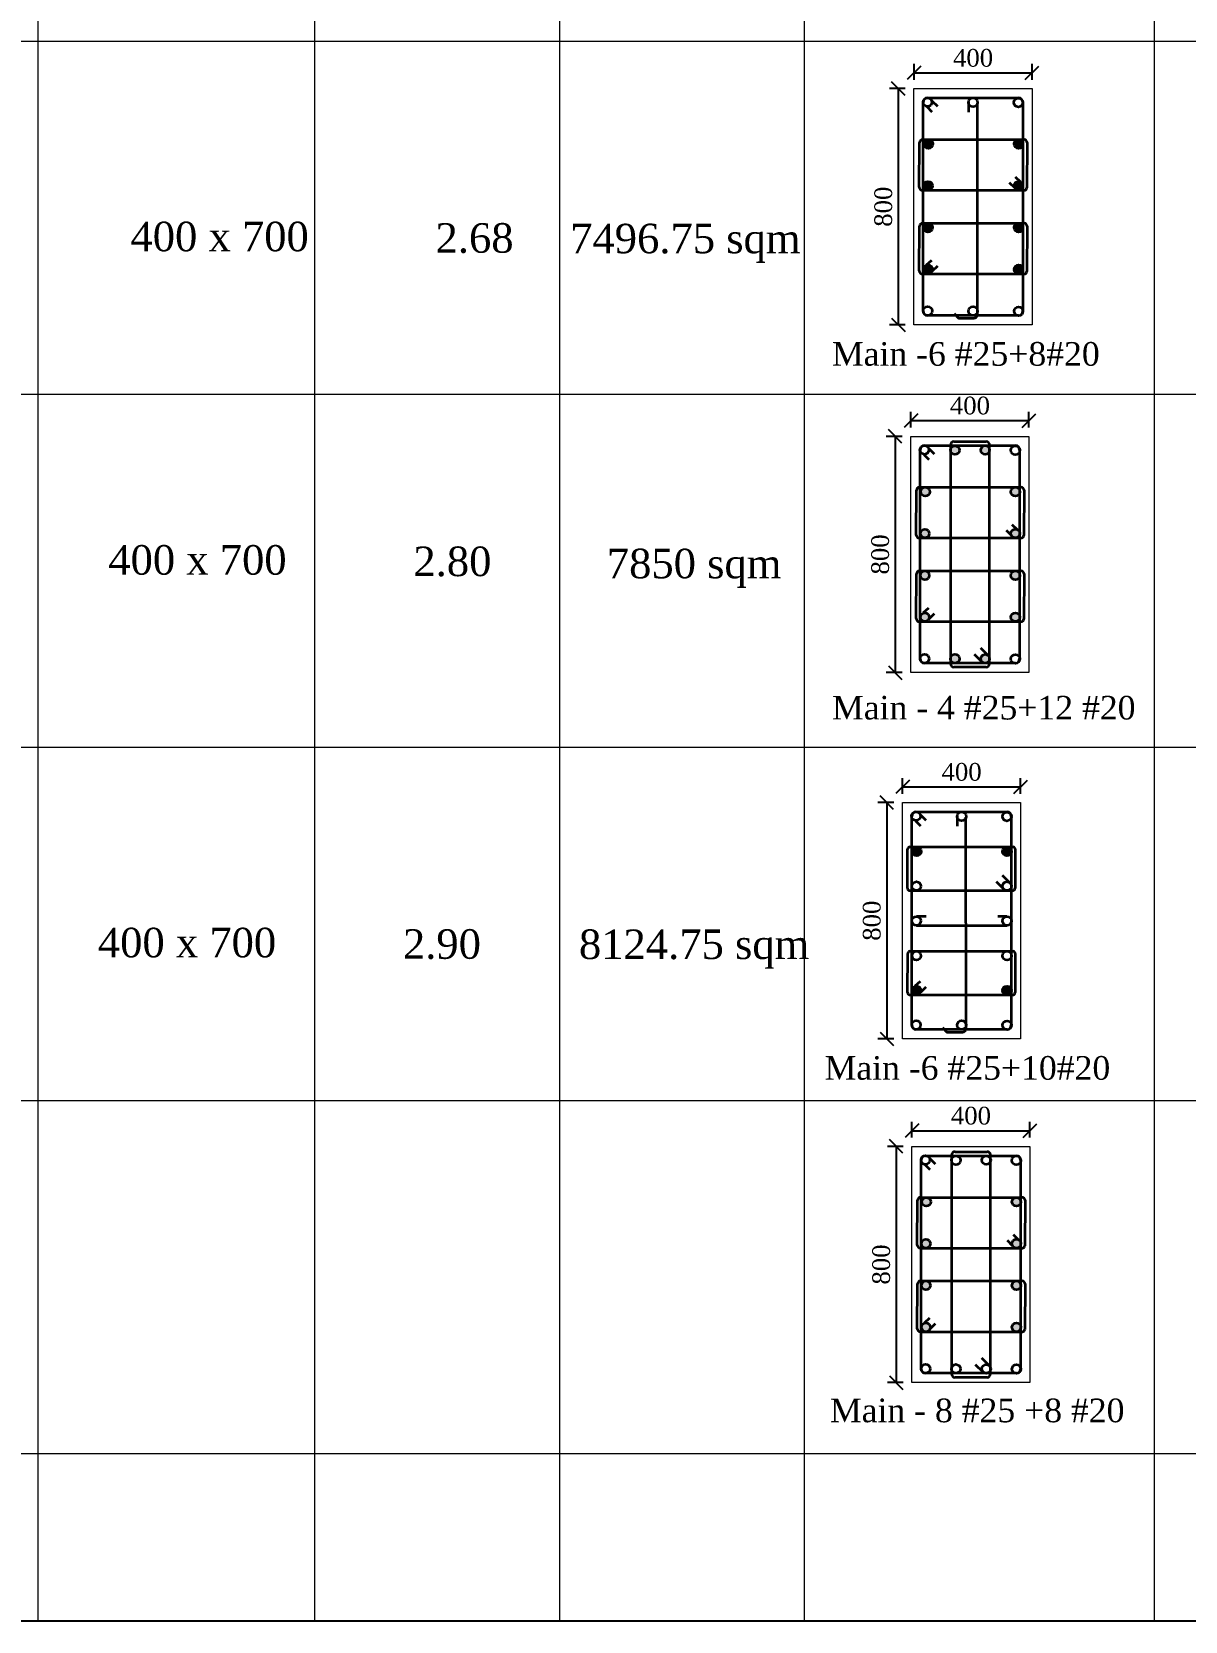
# Model space of a CAD drawing. Header units: millimetres. Extents: x -111267 to 10003021, y -40114 to 2142304.
# Drawn here: x 4428018 to 4447556, y 2083390 to 2110307 of the extents above; entities that cross this region are included whole.
import ezdxf

# ---------------------------------------------------------------- set-up
doc = ezdxf.new("R2010")
doc.units = ezdxf.units.MM
doc.header["$PDMODE"] = 2
doc.linetypes.add('DASHED2', pattern=[0.375, 0.25, -0.125])
doc.layers.add('5a.Hatch-TR-0', color=8, linetype='Continuous')
doc.layers.add('9.Title', color=7, linetype='Continuous')
for name, color, linetype, lineweight in [('6.Dim', 8, 'Continuous', 9), ('object line', 23, 'Continuous', 13), ('reinmt', 241, 'Continuous', 40), ('S-Beam', 4, 'DASHED2', 15), ('S-Dim', 8, 'Continuous', 5)]:
    doc.layers.add(name, color=color, linetype=linetype, lineweight=lineweight)
doc.styles.add('DRIQsmall', font='times.ttf', dxfattribs={"height": 0.2})
doc.styles.add('Times new roman', font='times.ttf', dxfattribs={"height": 300})
doc.dimstyles.new('Scale 20', dxfattribs={"dimscale": 0, "dimtxt": 250, "dimasz": 230, "dimexe": 150, "dimexo": 150, "dimgap": 100, "dimtad": 1, "dimtoh": 1, "dimdec": 0, "dimlfac": 0.2, "dimzin": 0, "dimdsep": 46, "dimtxsty": 'Times new roman', "dimblk": 'OBLIQUE', "dimcen": 0.09, "dimclrd": 256, "dimclrt": 3, "dimadec": 0, "dimazin": 0, "dimtfac": 1, "dimtdec": 0, "dimtofl": 0, "dimtmove": 0, "dimatfit": 3, "dimfxl": 150, "dimfxlon": 1, "dimtolj": 1, "dimtzin": 0, "dimarcsym": 0})

# ---------------------------------------------------------------- blocks, each defined once
blk = doc.blocks.new('_Oblique')
at = {"color": 0, "linetype": 'ByBlock', "lineweight": -2}
blk.add_line((-0.5, -0.5), (0.5, 0.5), dxfattribs=at)
blk = doc.blocks.new('*D754')
at = {"layer": 'Defpoints', "color": 0, "ltscale": 6, "transparency": 16777216}
for p in [(4442909, 2103456), (4442642, 2099456), (4442909, 2099456)]:
    blk.add_point(p, dxfattribs=at)
at = {"layer": 'S-Dim', "color": 0, "lineweight": -2, "ltscale": 6, "transparency": 16777216}
for p, q in [((4442759, 2103456), (4442492, 2103456)), ((4442759, 2099456), (4442492, 2099456))]:
    blk.add_line(p, q, dxfattribs=at)
at = {"layer": 'S-Dim', "lineweight": -2, "ltscale": 6, "transparency": 16777216}
blk.add_line((4442642, 2103456), (4442642, 2099456), dxfattribs=at)
at = {"layer": 'S-Dim', "lineweight": -2, "ltscale": 6, "transparency": 16777216, "xscale": 230, "yscale": 230, "zscale": 230}
for p, rotation in [((4442642, 2103456), 90), ((4442642, 2099456), 270)]:
    blk.add_blockref('_Oblique', p, dxfattribs=dict(at, rotation=rotation))
at = {"layer": 'S-Dim', "color": 3, "ltscale": 6, "transparency": 16777216, "insert": (4442390, 2101456), "char_height": 300, "attachment_point": 5, "rotation": 90, "style": 'Times new roman'}
blk.add_mtext('\\A1;800', dxfattribs=at)
blk = doc.blocks.new('*D755')
at = {"layer": 'Defpoints', "color": 0, "ltscale": 6, "transparency": 16777216}
for p in [(4444909, 2103723), (4442909, 2103456), (4444909, 2103456)]:
    blk.add_point(p, dxfattribs=at)
at = {"layer": 'S-Dim', "color": 0, "lineweight": -2, "ltscale": 6, "transparency": 16777216}
for p, q in [((4442909, 2103606), (4442909, 2103873)), ((4444909, 2103606), (4444909, 2103873))]:
    blk.add_line(p, q, dxfattribs=at)
at = {"layer": 'S-Dim', "lineweight": -2, "ltscale": 6, "transparency": 16777216}
blk.add_line((4442909, 2103723), (4444909, 2103723), dxfattribs=at)
at = {"layer": 'S-Dim', "lineweight": -2, "ltscale": 6, "transparency": 16777216, "xscale": 230, "yscale": 230, "zscale": 230, "rotation": 180}
blk.add_blockref('_Oblique', (4442909, 2103723), dxfattribs=at)
at = {"layer": 'S-Dim', "lineweight": -2, "ltscale": 6, "transparency": 16777216, "xscale": 230, "yscale": 230, "zscale": 230}
blk.add_blockref('_Oblique', (4444909, 2103723), dxfattribs=at)
at = {"layer": 'S-Dim', "color": 3, "ltscale": 6, "transparency": 16777216, "insert": (4443909, 2103976), "char_height": 300, "attachment_point": 5, "style": 'Times new roman'}
blk.add_mtext('\\A1;400', dxfattribs=at)
blk = doc.blocks.new('*D756')
at = {"layer": 'Defpoints', "color": 0, "ltscale": 6, "transparency": 16777216}
for p in [(4442926, 2091431), (4442660, 2087431), (4442926, 2087431)]:
    blk.add_point(p, dxfattribs=at)
at = {"layer": 'S-Dim', "color": 0, "lineweight": -2, "ltscale": 6, "transparency": 16777216}
for p, q in [((4442776, 2091431), (4442510, 2091431)), ((4442776, 2087431), (4442510, 2087431))]:
    blk.add_line(p, q, dxfattribs=at)
at = {"layer": 'S-Dim', "lineweight": -2, "ltscale": 6, "transparency": 16777216}
blk.add_line((4442660, 2091431), (4442660, 2087431), dxfattribs=at)
at = {"layer": 'S-Dim', "lineweight": -2, "ltscale": 6, "transparency": 16777216, "xscale": 230, "yscale": 230, "zscale": 230}
for p, rotation in [((4442660, 2091431), 90), ((4442660, 2087431), 270)]:
    blk.add_blockref('_Oblique', p, dxfattribs=dict(at, rotation=rotation))
at = {"layer": 'S-Dim', "color": 3, "ltscale": 6, "transparency": 16777216, "insert": (4442407, 2089431), "char_height": 300, "attachment_point": 5, "rotation": 90, "style": 'Times new roman'}
blk.add_mtext('\\A1;800', dxfattribs=at)
blk = doc.blocks.new('*D757')
at = {"layer": 'Defpoints', "color": 0, "ltscale": 6, "transparency": 16777216}
for p in [(4444926, 2091697), (4442926, 2091431), (4444926, 2091431)]:
    blk.add_point(p, dxfattribs=at)
at = {"layer": 'S-Dim', "color": 0, "lineweight": -2, "ltscale": 6, "transparency": 16777216}
for p, q in [((4442926, 2091581), (4442926, 2091847)), ((4444926, 2091581), (4444926, 2091847))]:
    blk.add_line(p, q, dxfattribs=at)
at = {"layer": 'S-Dim', "lineweight": -2, "ltscale": 6, "transparency": 16777216}
blk.add_line((4442926, 2091697), (4444926, 2091697), dxfattribs=at)
at = {"layer": 'S-Dim', "lineweight": -2, "ltscale": 6, "transparency": 16777216, "xscale": 230, "yscale": 230, "zscale": 230, "rotation": 180}
blk.add_blockref('_Oblique', (4442926, 2091697), dxfattribs=at)
at = {"layer": 'S-Dim', "lineweight": -2, "ltscale": 6, "transparency": 16777216, "xscale": 230, "yscale": 230, "zscale": 230}
blk.add_blockref('_Oblique', (4444926, 2091697), dxfattribs=at)
at = {"layer": 'S-Dim', "color": 3, "ltscale": 6, "transparency": 16777216, "insert": (4443926, 2091950), "char_height": 300, "attachment_point": 5, "style": 'Times new roman'}
blk.add_mtext('\\A1;400', dxfattribs=at)
blk = doc.blocks.new('*D760')
at = {"layer": 'Defpoints', "color": 0, "ltscale": 6, "transparency": 16777216}
for p in [(4442962, 2109345), (4442695, 2105345), (4442962, 2105345)]:
    blk.add_point(p, dxfattribs=at)
at = {"layer": 'S-Dim', "color": 0, "lineweight": -2, "ltscale": 6, "transparency": 16777216}
for p, q in [((4442812, 2109345), (4442545, 2109345)), ((4442812, 2105345), (4442545, 2105345))]:
    blk.add_line(p, q, dxfattribs=at)
at = {"layer": 'S-Dim', "lineweight": -2, "ltscale": 6, "transparency": 16777216}
blk.add_line((4442695, 2109345), (4442695, 2105345), dxfattribs=at)
at = {"layer": 'S-Dim', "lineweight": -2, "ltscale": 6, "transparency": 16777216, "xscale": 230, "yscale": 230, "zscale": 230}
for p, rotation in [((4442695, 2109345), 90), ((4442695, 2105345), 270)]:
    blk.add_blockref('_Oblique', p, dxfattribs=dict(at, rotation=rotation))
at = {"layer": 'S-Dim', "color": 3, "ltscale": 6, "transparency": 16777216, "insert": (4442442, 2107345), "char_height": 300, "attachment_point": 5, "rotation": 90, "style": 'Times new roman'}
blk.add_mtext('\\A1;800', dxfattribs=at)
blk = doc.blocks.new('*D761')
at = {"layer": 'Defpoints', "color": 0, "ltscale": 6, "transparency": 16777216}
for p in [(4444962, 2109612), (4442962, 2109345), (4444962, 2109345)]:
    blk.add_point(p, dxfattribs=at)
at = {"layer": 'S-Dim', "color": 0, "lineweight": -2, "ltscale": 6, "transparency": 16777216}
for p, q in [((4442962, 2109495), (4442962, 2109762)), ((4444962, 2109495), (4444962, 2109762))]:
    blk.add_line(p, q, dxfattribs=at)
at = {"layer": 'S-Dim', "lineweight": -2, "ltscale": 6, "transparency": 16777216}
blk.add_line((4442962, 2109612), (4444962, 2109612), dxfattribs=at)
at = {"layer": 'S-Dim', "lineweight": -2, "ltscale": 6, "transparency": 16777216, "xscale": 230, "yscale": 230, "zscale": 230, "rotation": 180}
blk.add_blockref('_Oblique', (4442962, 2109612), dxfattribs=at)
at = {"layer": 'S-Dim', "lineweight": -2, "ltscale": 6, "transparency": 16777216, "xscale": 230, "yscale": 230, "zscale": 230}
blk.add_blockref('_Oblique', (4444962, 2109612), dxfattribs=at)
at = {"layer": 'S-Dim', "color": 3, "ltscale": 6, "transparency": 16777216, "insert": (4443962, 2109864), "char_height": 300, "attachment_point": 5, "style": 'Times new roman'}
blk.add_mtext('\\A1;400', dxfattribs=at)
blk = doc.blocks.new('*D762')
at = {"layer": 'Defpoints', "color": 0, "ltscale": 6, "transparency": 16777216}
for p in [(4442962, 2109345), (4442695, 2105345), (4442962, 2105345)]:
    blk.add_point(p, dxfattribs=at)
at = {"layer": 'S-Dim', "color": 0, "lineweight": -2, "ltscale": 6, "transparency": 16777216}
for p, q in [((4442812, 2109345), (4442545, 2109345)), ((4442812, 2105345), (4442545, 2105345))]:
    blk.add_line(p, q, dxfattribs=at)
at = {"layer": 'S-Dim', "lineweight": -2, "ltscale": 6, "transparency": 16777216}
blk.add_line((4442695, 2109345), (4442695, 2105345), dxfattribs=at)
at = {"layer": 'S-Dim', "lineweight": -2, "ltscale": 6, "transparency": 16777216, "xscale": 230, "yscale": 230, "zscale": 230}
for p, rotation in [((4442695, 2109345), 90), ((4442695, 2105345), 270)]:
    blk.add_blockref('_Oblique', p, dxfattribs=dict(at, rotation=rotation))
at = {"layer": 'S-Dim', "color": 3, "ltscale": 6, "transparency": 16777216, "insert": (4442442, 2107345), "char_height": 300, "attachment_point": 5, "rotation": 90, "style": 'Times new roman'}
blk.add_mtext('\\A1;800', dxfattribs=at)
blk = doc.blocks.new('*D763')
at = {"layer": 'Defpoints', "color": 0, "ltscale": 6, "transparency": 16777216}
for p in [(4444962, 2109612), (4442962, 2109345), (4444962, 2109345)]:
    blk.add_point(p, dxfattribs=at)
at = {"layer": 'S-Dim', "color": 0, "lineweight": -2, "ltscale": 6, "transparency": 16777216}
for p, q in [((4442962, 2109495), (4442962, 2109762)), ((4444962, 2109495), (4444962, 2109762))]:
    blk.add_line(p, q, dxfattribs=at)
at = {"layer": 'S-Dim', "lineweight": -2, "ltscale": 6, "transparency": 16777216}
blk.add_line((4442962, 2109612), (4444962, 2109612), dxfattribs=at)
at = {"layer": 'S-Dim', "lineweight": -2, "ltscale": 6, "transparency": 16777216, "xscale": 230, "yscale": 230, "zscale": 230, "rotation": 180}
blk.add_blockref('_Oblique', (4442962, 2109612), dxfattribs=at)
at = {"layer": 'S-Dim', "lineweight": -2, "ltscale": 6, "transparency": 16777216, "xscale": 230, "yscale": 230, "zscale": 230}
blk.add_blockref('_Oblique', (4444962, 2109612), dxfattribs=at)
at = {"layer": 'S-Dim', "color": 3, "ltscale": 6, "transparency": 16777216, "insert": (4443962, 2109864), "char_height": 300, "attachment_point": 5, "style": 'Times new roman'}
blk.add_mtext('\\A1;400', dxfattribs=at)
blk = doc.blocks.new('*D862')
at = {"layer": 'Defpoints', "color": 0, "ltscale": 6, "transparency": 16777216}
for p in [(4442768, 2097253), (4442501, 2093253), (4442768, 2093253)]:
    blk.add_point(p, dxfattribs=at)
at = {"layer": 'S-Dim', "color": 0, "lineweight": -2, "ltscale": 6, "transparency": 16777216}
for p, q in [((4442618, 2097253), (4442351, 2097253)), ((4442618, 2093253), (4442351, 2093253))]:
    blk.add_line(p, q, dxfattribs=at)
at = {"layer": 'S-Dim', "lineweight": -2, "ltscale": 6, "transparency": 16777216}
blk.add_line((4442501, 2097253), (4442501, 2093253), dxfattribs=at)
at = {"layer": 'S-Dim', "lineweight": -2, "ltscale": 6, "transparency": 16777216, "xscale": 230, "yscale": 230, "zscale": 230}
for p, rotation in [((4442501, 2097253), 90), ((4442501, 2093253), 270)]:
    blk.add_blockref('_Oblique', p, dxfattribs=dict(at, rotation=rotation))
at = {"layer": 'S-Dim', "color": 3, "ltscale": 6, "transparency": 16777216, "insert": (4442248, 2095253), "char_height": 300, "attachment_point": 5, "rotation": 90, "style": 'Times new roman'}
blk.add_mtext('\\A1;800', dxfattribs=at)
blk = doc.blocks.new('*D863')
at = {"layer": 'Defpoints', "color": 0, "ltscale": 6, "transparency": 16777216}
for p in [(4444768, 2097520), (4442768, 2097253), (4444768, 2097253)]:
    blk.add_point(p, dxfattribs=at)
at = {"layer": 'S-Dim', "color": 0, "lineweight": -2, "ltscale": 6, "transparency": 16777216}
for p, q in [((4442768, 2097403), (4442768, 2097670)), ((4444768, 2097403), (4444768, 2097670))]:
    blk.add_line(p, q, dxfattribs=at)
at = {"layer": 'S-Dim', "lineweight": -2, "ltscale": 6, "transparency": 16777216}
blk.add_line((4442768, 2097520), (4444768, 2097520), dxfattribs=at)
at = {"layer": 'S-Dim', "lineweight": -2, "ltscale": 6, "transparency": 16777216, "xscale": 230, "yscale": 230, "zscale": 230, "rotation": 180}
blk.add_blockref('_Oblique', (4442768, 2097520), dxfattribs=at)
at = {"layer": 'S-Dim', "lineweight": -2, "ltscale": 6, "transparency": 16777216, "xscale": 230, "yscale": 230, "zscale": 230}
blk.add_blockref('_Oblique', (4444768, 2097520), dxfattribs=at)
at = {"layer": 'S-Dim', "color": 3, "ltscale": 6, "transparency": 16777216, "insert": (4443768, 2097772), "char_height": 300, "attachment_point": 5, "style": 'Times new roman'}
blk.add_mtext('\\A1;400', dxfattribs=at)

msp = doc.modelspace()

# ---------------------------------------------------------------- hatches: boundary and pattern name
at = {"layer": '5a.Hatch-TR-0', "linetype": 'Continuous'}
h = msp.add_hatch(color=8, dxfattribs=at)
h.dxf.hatch_style = 1
edge = h.paths.add_edge_path()
edge.add_arc((4443145.6, 2100393.9), 75.5, 0, 360)
edge = h.paths.add_edge_path()
edge.add_arc((4444679.7, 2100393.9), 75.5, 0, 360)
edge = h.paths.add_edge_path()
edge.add_arc((4444679.7, 2101102.2), 75.5, 0, 360)
edge = h.paths.add_edge_path()
edge.add_arc((4443145.6, 2101102.2), 75.5, 0, 360)
edge = h.paths.add_edge_path()
edge.add_arc((4443145.6, 2101810.4), 75.5, 0, 360)
edge = h.paths.add_edge_path()
edge.add_arc((4443152.1, 2102518.7), 75.5, 0, 360)
edge = h.paths.add_edge_path()
edge.add_arc((4444679.7, 2102518.7), 75.5, 0, 360)
edge = h.paths.add_edge_path()
edge.add_arc((4444167.6, 2103223.6), 75.5, 0, 360)
edge = h.paths.add_edge_path()
edge.add_arc((4443654.5, 2103221.9), 75.5, 0, 360)
edge = h.paths.add_edge_path()
edge.add_arc((4444167.6, 2099689), 75.5, 0, 360)
edge = h.paths.add_edge_path()
edge.add_arc((4443654.5, 2099690.8), 75.5, 0, 360)
edge = h.paths.add_edge_path()
edge.add_arc((4444679.7, 2101810.4), 75.5, 0, 360)
h = msp.add_hatch(color=8, dxfattribs=at)
h.dxf.hatch_style = 1
edge = h.paths.add_edge_path()
edge.add_arc((4443169.4, 2090493), 75.5, 0, 360)
edge = h.paths.add_edge_path()
edge.add_arc((4443162.9, 2089784.7), 75.5, 0, 360)
edge = h.paths.add_edge_path()
edge.add_arc((4443162.9, 2089076.5), 75.5, 0, 360)
edge = h.paths.add_edge_path()
edge.add_arc((4443162.9, 2088368.2), 75.5, 0, 360)
edge = h.paths.add_edge_path()
edge.add_arc((4444697, 2090493), 75.5, 0, 360)
edge = h.paths.add_edge_path()
edge.add_arc((4444697, 2089784.7), 75.5, 0, 360)
edge = h.paths.add_edge_path()
edge.add_arc((4444697, 2089076.5), 75.5, 0, 360)
edge = h.paths.add_edge_path()
edge.add_arc((4444697, 2088368.2), 75.5, 0, 360)
at = {"layer": '6.Dim', "linetype": 'Continuous'}
h = msp.add_hatch(color=8, dxfattribs=at)
h.dxf.hatch_style = 1
edge = h.paths.add_edge_path()
edge.add_arc((4443204.6, 2108407.4), 75.5, 0, 360)
h = msp.add_hatch(color=8, dxfattribs=at)
h.dxf.hatch_style = 1
edge = h.paths.add_edge_path()
edge.add_arc((4443204.6, 2108407.4), 75.5, 0, 360)
h = msp.add_hatch(color=8, dxfattribs=at)
h.dxf.hatch_style = 1
edge = h.paths.add_edge_path()
edge.add_arc((4444732.1, 2108407.4), 75.5, 0, 360)
h = msp.add_hatch(color=8, dxfattribs=at)
h.dxf.hatch_style = 1
edge = h.paths.add_edge_path()
edge.add_arc((4444732.1, 2108407.4), 75.5, 0, 360)
h = msp.add_hatch(color=8, dxfattribs=at)
h.dxf.hatch_style = 1
edge = h.paths.add_edge_path()
edge.add_arc((4443198.1, 2107699.2), 75.5, 0, 360)
h = msp.add_hatch(color=8, dxfattribs=at)
h.dxf.hatch_style = 1
edge = h.paths.add_edge_path()
edge.add_arc((4443198.1, 2107699.2), 75.5, 0, 360)
h = msp.add_hatch(color=8, dxfattribs=at)
h.dxf.hatch_style = 1
edge = h.paths.add_edge_path()
edge.add_arc((4444732.1, 2107699.2), 75.5, 0, 360)
h = msp.add_hatch(color=8, dxfattribs=at)
h.dxf.hatch_style = 1
edge = h.paths.add_edge_path()
edge.add_arc((4444732.1, 2107699.2), 75.5, 0, 360)
h = msp.add_hatch(color=8, dxfattribs=at)
h.dxf.hatch_style = 1
edge = h.paths.add_edge_path()
edge.add_arc((4443198.1, 2106991), 75.5, 0, 360)
h = msp.add_hatch(color=8, dxfattribs=at)
h.dxf.hatch_style = 1
edge = h.paths.add_edge_path()
edge.add_arc((4443198.1, 2106991), 75.5, 0, 360)
h = msp.add_hatch(color=8, dxfattribs=at)
h.dxf.hatch_style = 1
edge = h.paths.add_edge_path()
edge.add_arc((4444732.1, 2106991), 75.5, 0, 360)
h = msp.add_hatch(color=8, dxfattribs=at)
h.dxf.hatch_style = 1
edge = h.paths.add_edge_path()
edge.add_arc((4444732.1, 2106991), 75.5, 0, 360)
h = msp.add_hatch(color=8, dxfattribs=at)
h.dxf.hatch_style = 1
edge = h.paths.add_edge_path()
edge.add_arc((4443198.1, 2106282.7), 75.5, 0, 360)
h = msp.add_hatch(color=8, dxfattribs=at)
h.dxf.hatch_style = 1
edge = h.paths.add_edge_path()
edge.add_arc((4443198.1, 2106282.7), 75.5, 0, 360)
h = msp.add_hatch(color=8, dxfattribs=at)
h.dxf.hatch_style = 1
edge = h.paths.add_edge_path()
edge.add_arc((4444732.1, 2106282.7), 75.5, 0, 360)
h = msp.add_hatch(color=8, dxfattribs=at)
h.dxf.hatch_style = 1
edge = h.paths.add_edge_path()
edge.add_arc((4444732.1, 2106282.7), 75.5, 0, 360)
h = msp.add_hatch(color=8, dxfattribs=at)
h.dxf.hatch_style = 1
edge = h.paths.add_edge_path()
edge.add_arc((4443008.5, 2096428), 75.5, 0, 360)
h = msp.add_hatch(color=8, dxfattribs=at)
h.dxf.hatch_style = 1
edge = h.paths.add_edge_path()
edge.add_arc((4444536.1, 2096428), 75.5, 0, 360)
h = msp.add_hatch(color=8, dxfattribs=at)
h.dxf.hatch_style = 1
edge = h.paths.add_edge_path()
edge.add_arc((4443003.7, 2094071.7), 75.5, 0, 360)
h = msp.add_hatch(color=8, dxfattribs=at)
h.dxf.hatch_style = 1
edge = h.paths.add_edge_path()
edge.add_arc((4444537.8, 2094071.7), 75.5, 0, 360)

# ---------------------------------------------------------------- linework, layer by layer
at = {"layer": '9.Title'}
msp.add_line((4497836.1, 2083390.1, -198769.9), (4403280.1, 2083390.1, -198769.9), dxfattribs=at)
at = {"layer": 'object line', "elevation": 198769.9}
for points in [[(4442961.6, 2109345.1), (4444961.6, 2109345.1), (4444961.6, 2105345.1), (4442961.6, 2105345.1)], [(4442961.6, 2109345.1), (4444961.6, 2109345.1), (4444961.6, 2105345.1), (4442961.6, 2105345.1)], [(4442909.1, 2103456.3), (4444909.1, 2103456.3), (4444909.1, 2099456.3), (4442909.1, 2099456.3)], [(4442767.6, 2097253.2), (4444767.6, 2097253.2), (4444767.6, 2093253.2), (4442767.6, 2093253.2)]]:
    msp.add_lwpolyline(points, close=True, dxfattribs=at)
at = {"layer": 'object line'}
msp.add_lwpolyline([(4442926.5, 2091430.6), (4444926.5, 2091430.6), (4444926.5, 2087430.6), (4442926.5, 2087430.6)], close=True, dxfattribs=at)
at = {"layer": 'reinmt', "linetype": 'Continuous', "lineweight": 35}
for p, q in [((4443119.6, 2105574.5, 198769.9), (4443119.6, 2109115.7, 198769.9)), ((4443119.6, 2105574.5, 198769.9), (4443119.6, 2109115.7, 198769.9)), ((4443178.2, 2109039.3, 198769.9), (4443266.4, 2108953.1, 198769.9)), ((4443178.2, 2109039.3, 198769.9), (4443266.4, 2108953.1, 198769.9)), ((4443191, 2109187, 198769.9), (4444732.1, 2109187, 198769.9)), ((4443191, 2109187, 198769.9), (4444732.1, 2109187, 198769.9)), ((4443269.5, 2109132.6, 198769.9), (4443357.8, 2109049.5, 198769.9)), ((4443269.5, 2109132.6, 198769.9), (4443357.8, 2109049.5, 198769.9)), ((4443886.1, 2109116.4, 198769.9), (4443885.7, 2108945, 198769.9)), ((4443886.1, 2109116.4, 198769.9), (4443885.7, 2108945, 198769.9)), ((4444803.5, 2109115.7, 198769.9), (4444803.5, 2105574.5, 198769.9)), ((4444803.5, 2109115.7, 198769.9), (4444803.5, 2105574.5, 198769.9)), ((4443050.7, 2107673.9, 198769.9), (4443055.9, 2108432.8, 198769.9)), ((4443050.7, 2107673.9, 198769.9), (4443055.9, 2108432.8, 198769.9)), ((4443105.9, 2108482.8, 198769.9), (4444828.4, 2108482.8, 198769.9)), ((4443105.9, 2108482.8, 198769.9), (4444828.4, 2108482.8, 198769.9)), ((4444878.4, 2108432.5, 198769.9), (4444873.2, 2107663.4, 198769.9)), ((4444574, 2107755.8, 198769.9), (4444662.2, 2107669.5, 198769.9)), ((4444673.8, 2107852.4, 198769.9), (4444762.1, 2107769.4, 198769.9)), ((4443100.7, 2107623.7, 198769.9), (4444823.2, 2107623.7, 198769.9)), ((4443100.7, 2107623.7, 198769.9), (4444833.2, 2107623.7, 198769.9)), ((4443050.7, 2106257.4, 198769.9), (4443055.9, 2107016.3, 198769.9)), ((4443050.7, 2106257.4, 198769.9), (4443055.9, 2107016.3, 198769.9)), ((4443105.9, 2107066.3, 198769.9), (4444828.4, 2107066.3, 198769.9)), ((4443105.9, 2107066.3, 198769.9), (4444828.4, 2107066.3, 198769.9)), ((4444878.4, 2107016.1, 198769.9), (4444873.2, 2106246.9, 198769.9)), ((4443258.2, 2106436.3, 198769.9), (4443169.8, 2106353.3, 198769.9)), ((4443357.9, 2106339.6, 198769.9), (4443269.6, 2106253.4, 198769.9)), ((4443100.7, 2106207.2, 198769.9), (4444823.2, 2106207.2, 198769.9)), ((4443100.7, 2106207.2, 198769.9), (4444833.2, 2106207.2, 198769.9)), ((4444732.1, 2105503.1, 198769.9), (4443191, 2105503.1, 198769.9)), ((4444732.1, 2105503.1, 198769.9), (4443191, 2105503.1, 198769.9)), ((4443639, 2103367.1, 198769.9), (4444182.7, 2103367.1, 198769.9)), ((4443067.2, 2099685.7, 198769.9), (4443067.2, 2103226.9, 198769.9)), ((4443125.8, 2103150.5, 198769.9), (4443213.9, 2103064.3, 198769.9)), ((4443138.6, 2103298.3, 198769.9), (4444679.7, 2103298.3, 198769.9)), ((4443217, 2103243.8, 198769.9), (4443305.3, 2103160.7, 198769.9)), ((4443579, 2103307.1, 198769.9), (4443579.2, 2099605.5, 198769.9)), ((4444241.5, 2099605.5, 198769.9), (4444242.7, 2103307.1, 198769.9)), ((4444751.1, 2103226.9, 198769.9), (4444751.1, 2099685.7, 198769.9)), ((4442998.2, 2101785.1, 198769.9), (4443003.4, 2102544, 198769.9)), ((4442998.2, 2101785.1, 198769.9), (4443003.4, 2102544, 198769.9)), ((4443053.4, 2102594, 198769.9), (4444776, 2102594, 198769.9)), ((4443053.4, 2102594, 198769.9), (4444776, 2102594, 198769.9)), ((4444826, 2102543.8, 198769.9), (4444820.7, 2101774.6, 198769.9)), ((4443048.2, 2101734.9, 198769.9), (4444770.8, 2101734.9, 198769.9)), ((4443048.2, 2101734.9, 198769.9), (4444780.7, 2101734.9, 198769.9)), ((4444521.6, 2101867, 198769.9), (4444609.7, 2101780.7, 198769.9)), ((4444621.3, 2101963.6, 198769.9), (4444709.7, 2101880.6, 198769.9)), ((4443053.4, 2101177.5, 198769.9), (4444776, 2101177.5, 198769.9)), ((4443053.4, 2101177.5, 198769.9), (4444776, 2101177.5, 198769.9)), ((4442998.2, 2100368.6, 198769.9), (4443003.4, 2101127.5, 198769.9)), ((4442998.2, 2100368.6, 198769.9), (4443003.4, 2101127.5, 198769.9)), ((4444826, 2101127.3, 198769.9), (4444820.7, 2100358.1, 198769.9)), ((4443205.7, 2100547.5, 198769.9), (4443117.3, 2100464.6, 198769.9)), ((4443305.4, 2100450.8, 198769.9), (4443217.2, 2100364.6, 198769.9)), ((4443048.2, 2100318.4, 198769.9), (4444770.8, 2100318.4, 198769.9)), ((4443048.2, 2100318.4, 198769.9), (4444780.7, 2100318.4, 198769.9)), ((4444086.5, 2099875.8, 198769.9), (4444212.1, 2099750.1, 198769.9)), ((4444679.7, 2099614.3, 198769.9), (4443138.6, 2099614.3, 198769.9)), ((4443982.6, 2099765.6, 198769.9), (4444107.3, 2099643.6, 198769.9)), ((4444181.5, 2099545.5, 198769.9), (4443639.2, 2099545.5, 198769.9)), ((4442925.7, 2093482.6, 198769.9), (4442925.7, 2097023.8, 198769.9)), ((4442984.3, 2096947.4, 198769.9), (4443072.4, 2096861.2, 198769.9)), ((4442997.1, 2097095.1, 198769.9), (4444538.2, 2097095.1, 198769.9)), ((4443075.5, 2097040.7, 198769.9), (4443163.8, 2096957.6, 198769.9)), ((4443692.2, 2097024.5, 198769.9), (4443691.8, 2096853.1, 198769.9)), ((4444609.6, 2097023.8, 198769.9), (4444609.6, 2093482.6, 198769.9)), ((4442851.3, 2095803.7, 198769.9), (4442854.1, 2096463.5, 198769.9)), ((4442894.1, 2096503.4, 198769.9), (4444636.6, 2096503.4, 198769.9)), ((4444676.6, 2096463.2, 198769.9), (4444673.8, 2095803.4, 198769.9)), ((4444351.5, 2095915.5, 198769.9), (4444476.2, 2095793.5, 198769.9)), ((4444455.4, 2096025.7, 198769.9), (4444581, 2095900, 198769.9)), ((4442891.3, 2095763.6, 198769.9), (4444633.8, 2095763.6, 198769.9)), ((4443168.2, 2095325.3, 198769.9), (4443008.3, 2095325.4, 198769.9)), ((4444533.5, 2095325.3, 198769.9), (4444382.3, 2095325.3, 198769.9)), ((4443002.2, 2095174.7, 198769.9), (4444538.5, 2095174.3, 198769.9)), ((4442895.3, 2094736.1, 198769.9), (4444637.9, 2094736.1, 198769.9)), ((4442852.5, 2094036.4, 198769.9), (4442855.3, 2094696.3, 198769.9)), ((4444677.9, 2094695.9, 198769.9), (4444675.1, 2094036.1, 198769.9)), ((4443063.9, 2094225.3, 198769.9), (4442975.5, 2094142.3, 198769.9)), ((4442892.5, 2093996.3, 198769.9), (4444635.1, 2093996.3, 198769.9)), ((4443163.5, 2094128.5, 198769.9), (4443075.3, 2094042.3, 198769.9)), ((4444538.2, 2093411.2, 198769.9), (4442997.1, 2093411.2, 198769.9)), ((4443155.9, 2091272.6), (4444697, 2091272.6)), ((4443234.3, 2091218.1), (4443322.7, 2091135)), ((4443596.3, 2091281.4), (4443596.5, 2087579.8)), ((4443656.3, 2091341.4), (4444200, 2091341.4)), ((4444258.8, 2087579.8), (4444260, 2091281.4)), ((4443084.5, 2087660), (4443084.5, 2091201.2)), ((4443143.1, 2091124.8), (4443231.2, 2091038.6)), ((4444768.4, 2091201.2), (4444768.4, 2087660)), ((4443015.6, 2089759.4), (4443020.7, 2090518.3)), ((4443015.6, 2089759.4), (4443020.7, 2090518.3)), ((4443070.7, 2090568.3), (4444793.3, 2090568.3)), ((4443070.7, 2090568.3), (4444793.3, 2090568.3)), ((4444843.3, 2090518.1), (4444838.1, 2089748.9)), ((4444638.7, 2089937.9), (4444727, 2089854.9)), ((4443065.6, 2089709.2), (4444788.1, 2089709.2)), ((4443065.6, 2089709.2), (4444798.1, 2089709.2)), ((4444538.9, 2089841.3), (4444627, 2089755)), ((4443015.6, 2088342.9), (4443020.7, 2089101.8)), ((4443015.6, 2088342.9), (4443020.7, 2089101.8)), ((4443070.7, 2089151.8), (4444793.3, 2089151.8)), ((4443070.7, 2089151.8), (4444793.3, 2089151.8)), ((4444843.3, 2089101.6), (4444838.1, 2088332.4)), ((4443223.1, 2088521.8), (4443134.7, 2088438.9)), ((4443065.6, 2088292.7), (4444788.1, 2088292.7)), ((4443065.6, 2088292.7), (4444798.1, 2088292.7)), ((4443322.7, 2088425.1), (4443234.5, 2088338.9)), ((4444000, 2087739.9), (4444124.6, 2087617.9)), ((4444103.8, 2087850.1), (4444229.4, 2087724.4)), ((4444697, 2087588.6), (4443155.9, 2087588.6)), ((4444198.8, 2087519.8), (4443656.5, 2087519.8))]:
    msp.add_line(p, q, dxfattribs=at)
at = {"layer": 'reinmt', "linetype": 'Continuous', "lineweight": 35, "elevation": 198769.9}
for points in [[(4443640.3, 2105537.9), (4443714.1, 2105456.3), (4443976.7, 2105456.3, 0.4142858), (4444036.7, 2105516.3), (4444035.8, 2109098.2)], [(4443446.4, 2093446), (4443520.1, 2093364.4), (4443782.7, 2093364.4, 0.4142858), (4443842.7, 2093424.4), (4443841.8, 2097006.3)]]:
    msp.add_lwpolyline(points, format="xyb", dxfattribs=at)
at = {"layer": 'reinmt', "linetype": 'Continuous', "lineweight": 35}
for centre in [(4443191, 2109115.7, 198769.9), (4443191, 2109115.7, 198769.9), (4443961.6, 2109112.4, 198769.9), (4443961.6, 2109112.4, 198769.9), (4444729.6, 2109109, 198769.9), (4444729.6, 2109109, 198769.9), (4443204.6, 2108407.4, 198769.9), (4443204.6, 2108407.4, 198769.9), (4444732.1, 2108407.4, 198769.9), (4444732.1, 2108407.4, 198769.9), (4443198.1, 2107699.2, 198769.9), (4443198.1, 2107699.2, 198769.9), (4444732.1, 2107699.2, 198769.9), (4444732.1, 2107699.2, 198769.9), (4443198.1, 2106991, 198769.9), (4443198.1, 2106991, 198769.9), (4444732.1, 2106991, 198769.9), (4444732.1, 2106991, 198769.9), (4443198.1, 2106282.7, 198769.9), (4443198.1, 2106282.7, 198769.9), (4444732.1, 2106282.7, 198769.9), (4444732.1, 2106282.7, 198769.9), (4443192.7, 2105579.8, 198769.9), (4443192.7, 2105579.8, 198769.9), (4443961.6, 2105577.8, 198769.9), (4443961.6, 2105577.8, 198769.9), (4444732.1, 2105574.5, 198769.9), (4444732.1, 2105574.5, 198769.9), (4443138.6, 2103226.9, 198769.9), (4443654.5, 2103221.9, 198769.9), (4444167.6, 2103223.6, 198769.9), (4444677.2, 2103220.3, 198769.9), (4443152.1, 2102518.7, 198769.9), (4444679.7, 2102518.7, 198769.9), (4443145.6, 2101810.4, 198769.9), (4444679.7, 2101810.4, 198769.9), (4443145.6, 2101102.2, 198769.9), (4444679.7, 2101102.2, 198769.9), (4443145.6, 2100393.9, 198769.9), (4444679.7, 2100393.9, 198769.9), (4443140.3, 2099691, 198769.9), (4443654.5, 2099690.8, 198769.9), (4444167.6, 2099689, 198769.9), (4444679.7, 2099685.7, 198769.9), (4442997.1, 2097023.8, 198769.9), (4443767.6, 2097020.5, 198769.9), (4444535.7, 2097017.1, 198769.9), (4443008.5, 2096428, 198769.9), (4444536.1, 2096428, 198769.9), (4443002.4, 2095839, 198769.9), (4444536.5, 2095839, 198769.9), (4443002.8, 2095249.9, 198769.9), (4444536.9, 2095249.9, 198769.9), (4443003.3, 2094660.8, 198769.9), (4444537.4, 2094660.8, 198769.9), (4443003.7, 2094071.7, 198769.9), (4444537.8, 2094071.7, 198769.9), (4442998.8, 2093487.9, 198769.9), (4443767.6, 2093485.9, 198769.9), (4444538.2, 2093482.6, 198769.9), (4443155.9, 2091201.2), (4443671.8, 2091196.2), (4444185, 2091197.9), (4444694.5, 2091194.6), (4443169.4, 2090493), (4443169.4, 2090493), (4444697, 2090493), (4444697, 2090493), (4443162.9, 2089784.7), (4443162.9, 2089784.7), (4444697, 2089784.7), (4444697, 2089784.7), (4443162.9, 2089076.5), (4443162.9, 2089076.5), (4444697, 2089076.5), (4444697, 2089076.5), (4443162.9, 2088368.2), (4443162.9, 2088368.2), (4444697, 2088368.2), (4444697, 2088368.2), (4443157.6, 2087665.3), (4443671.8, 2087665.1), (4444185, 2087663.3), (4444697, 2087660)]:
    msp.add_circle(centre, 75.5, dxfattribs=at)
for centre, radius, start, end in [((4443191, 2109115.7, 198769.9), 71.4, 90, 180), ((4443191, 2109115.7, 198769.9), 71.4, 90, 180), ((4444732.1, 2109115.7, 198769.9), 71.4, 360, 90), ((4444732.1, 2109115.7, 198769.9), 71.4, 360, 90), ((4443105.6, 2108432.8, 198769.9), 50, 90, 180), ((4444828.4, 2108432.8, 198769.9), 50, 359.75852, 90), ((4443100.7, 2107673.7, 198769.9), 50, 179.75852, 270), ((4444833.2, 2107663.7, 198769.9), 40, 270, 359.60907), ((4443105.6, 2107016.3, 198769.9), 50, 90, 180), ((4444828.4, 2107016.3, 198769.9), 50, 359.75852, 90), ((4443100.7, 2106257.2, 198769.9), 50, 179.75852, 270), ((4444833.2, 2106247.2, 198769.9), 40, 270, 359.60907), ((4443191, 2105574.5, 198769.9), 71.4, 180, 270), ((4443191, 2105574.5, 198769.9), 71.4, 180, 270), ((4444732.1, 2105574.5, 198769.9), 71.4, 270, 0), ((4444732.1, 2105574.5, 198769.9), 71.4, 270, 0), ((4443639, 2103307.1, 198769.9), 60, 90, 180.00317), ((4444182.7, 2103307.1, 198769.9), 60, 359.98155, 90), ((4443138.6, 2103226.9, 198769.9), 71.4, 90, 180), ((4444679.7, 2103226.9, 198769.9), 71.4, 360, 90), ((4443053.2, 2102544, 198769.9), 50, 90, 180), ((4444776, 2102544, 198769.9), 50, 359.75852, 90), ((4443048.2, 2101784.9, 198769.9), 50, 179.75852, 270), ((4444780.7, 2101774.9, 198769.9), 40, 270, 359.60907), ((4443053.2, 2101127.5, 198769.9), 50, 90, 180), ((4444776, 2101127.5, 198769.9), 50, 359.75852, 90), ((4443048.2, 2100368.4, 198769.9), 50, 179.75852, 270), ((4444780.7, 2100358.4, 198769.9), 40, 270, 359.60907), ((4443138.6, 2099685.7, 198769.9), 71.4, 180, 270), ((4443639.2, 2099605.5, 198769.9), 60, 180.00317, 270), ((4444181.5, 2099605.5, 198769.9), 60, 270, 359.98155), ((4444679.7, 2099685.7, 198769.9), 71.4, 270, 0), ((4442997.1, 2097023.8, 198769.9), 71.4, 90, 180), ((4444538.2, 2097023.8, 198769.9), 71.4, 360, 90), ((4442894.1, 2096463.4, 198769.9), 40, 90, 179.75852), ((4444636.6, 2096463.4, 198769.9), 40, 359.75852, 90), ((4442891.3, 2095803.6, 198769.9), 40, 179.75852, 270), ((4444633.8, 2095803.6, 198769.9), 40, 270, 359.75852), ((4442895.3, 2094696.1, 198769.9), 40, 90, 179.75852), ((4444637.9, 2094696.1, 198769.9), 40, 359.75852, 90), ((4442892.5, 2094036.3, 198769.9), 40, 179.75852, 270), ((4444635.1, 2094036.3, 198769.9), 40, 270, 359.75852), ((4442997.1, 2093482.6, 198769.9), 71.4, 180, 270), ((4444538.2, 2093482.6, 198769.9), 71.4, 270, 0), ((4443155.9, 2091201.2), 71.4, 90, 180), ((4443656.3, 2091281.4), 60, 90, 180.00317), ((4444200, 2091281.4), 60, 359.98155, 90), ((4444697, 2091201.2), 71.4, 360, 90), ((4443070.5, 2090518.3), 50, 90, 180), ((4444793.3, 2090518.3), 50, 359.75852, 90), ((4443065.6, 2089759.2), 50, 179.75852, 270), ((4444798.1, 2089749.2), 40, 270, 359.60907), ((4443070.5, 2089101.8), 50, 90, 180), ((4444793.3, 2089101.8), 50, 359.75852, 90), ((4443065.6, 2088342.7), 50, 179.75852, 270), ((4444798.1, 2088332.7), 40, 270, 359.60907), ((4443155.9, 2087660), 71.4, 180, 270), ((4443656.5, 2087579.8), 60, 180.00317, 270), ((4444198.8, 2087579.8), 60, 270, 359.98155), ((4444697, 2087660), 71.4, 270, 0)]:
    msp.add_arc(centre, radius, start, end, dxfattribs=at)
at = {"layer": 'S-Beam', "linetype": 'Continuous', "ltscale": 5}
for p, q in [((4441102.5, 2142303.8, -198769.9), (4441102.5, 2083390.1, -198769.9)), ((4428117.5, 2141303.8, -198769.9), (4428117.5, 2083390.1, -198769.9)), ((4432805.5, 2141303.8, -198769.9), (4432805.5, 2083390.1, -198769.9)), ((4436954, 2141303.8, -198769.9), (4436954, 2083390.1, -198769.9)), ((4447028.7, 2141303.8, -198769.9), (4447028.7, 2083390.1, -198769.9)), ((4403280.1, 2110149.5, -5345.6), (4497836.1, 2110149.5, -228993)), ((4403280.1, 2104169.5, -5345.6), (4497836.1, 2104169.5, -228993)), ((4403280.1, 2098189.5, -5345.6), (4497836.1, 2098189.5, -228993)), ((4403280.1, 2092209.5, -5345.6), (4497836.1, 2092209.5, -228993)), ((4403280.1, 2086229.5, -5345.6), (4497836.1, 2086229.5, -228993))]:
    msp.add_line(p, q, dxfattribs=at)

# ---------------------------------------------------------------- texts
at = {"color": 0, "linetype": 'Continuous', "char_height": 400, "attachment_point": 5, "style": 'Times new roman'}
for s, insert, width in [('Main -6 #25+8#20', (4443839.7, 2104849.3, 198769.9), 5541.628), ('Main - 4 #25+12 #20', (4444143.7, 2098857.9, 198769.9), 5322.744), ('Main -6 #25+10#20', (4443867, 2092757.4, 198769.9), 5315.086), ('Main - 8 #25 +8 #20', (4444032.3, 2086956.8), 5109.125)]:
    msp.add_mtext(s, dxfattribs=dict(at, insert=insert, width=width))
at = {"layer": '9.Title', "linetype": 'Continuous', "lineweight": 9, "ltscale": 0.5, "char_height": 500, "width": 8540.737, "attachment_point": 5, "style": 'DRIQsmall'}
for s, insert in [('400 x 700', (4431199.5, 2106836.8)), ('2.68', (4435518, 2106810.5)), ('7496.75 sqm', (4439088.8, 2106725.8, -198769.9)), ('400 x 700', (4430824.2, 2101360.2)), ('2.80', (4435142.7, 2101333.9)), ('7850 sqm', (4439237.3, 2101221.1, -198769.9)), ('400 x 700', (4430647.3, 2094879.6)), ('2.90', (4434965.7, 2094853.2)), ('8124.75 sqm', (4439237.3, 2094773.3, -198769.9))]:
    msp.add_mtext(s, dxfattribs=dict(at, insert=insert))

# ---------------------------------------------------------------- dimensions: what is measured, and where the dimension line sits
at = {"layer": 'S-Dim', "ltscale": 6}
for base, p1, p2, picture, middle in [((4444961.6, 2109611.8, 198769.9), (4442961.6, 2109345.1, 198769.9), (4444961.6, 2109345.1, 198769.9), '*D761', (4443961.6, 2109864.4, 198769.9)), ((4444961.6, 2109611.8, 198769.9), (4442961.6, 2109345.1, 198769.9), (4444961.6, 2109345.1, 198769.9), '*D763', (4443961.6, 2109864.4, 198769.9)), ((4444909.1, 2103723, 198769.9), (4442909.1, 2103456.3, 198769.9), (4444909.1, 2103456.3, 198769.9), '*D755', (4443909.1, 2103975.6, 198769.9)), ((4444767.6, 2097519.9, 198769.9), (4442767.6, 2097253.2, 198769.9), (4444767.6, 2097253.2, 198769.9), '*D863', (4443767.6, 2097772.5, 198769.9)), ((4444926.5, 2091697.3), (4442926.5, 2091430.6), (4444926.5, 2091430.6), '*D757', (4443926.5, 2091949.9))]:
    dim = msp.add_linear_dim(base=base, p1=p1, p2=p2, dimstyle='Scale 20', override={"dimscale": 1}, dxfattribs=at)
    dim.commit()
    dim.dimension.update_dxf_attribs({"geometry": picture, "text_midpoint": middle})
for base, p1, p2, picture, middle in [((4442694.9, 2105345.1, 198769.9), (4442961.6, 2109345.1, 198769.9), (4442961.6, 2105345.1, 198769.9), '*D760', (4442442.3, 2107345.1, 198769.9)), ((4442694.9, 2105345.1, 198769.9), (4442961.6, 2109345.1, 198769.9), (4442961.6, 2105345.1, 198769.9), '*D762', (4442442.3, 2107345.1, 198769.9)), ((4442642.5, 2099456.3, 198769.9), (4442909.1, 2103456.3, 198769.9), (4442909.1, 2099456.3, 198769.9), '*D754', (4442389.9, 2101456.3, 198769.9)), ((4442501, 2093253.2, 198769.9), (4442767.6, 2097253.2, 198769.9), (4442767.6, 2093253.2, 198769.9), '*D862', (4442248.4, 2095253.2, 198769.9)), ((4442659.8, 2087430.6), (4442926.5, 2091430.6), (4442926.5, 2087430.6), '*D756', (4442407.2, 2089430.6))]:
    dim = msp.add_linear_dim(base=base, p1=p1, p2=p2, angle=90, dimstyle='Scale 20', override={"dimscale": 1}, dxfattribs=at)
    dim.commit()
    dim.dimension.update_dxf_attribs({"geometry": picture, "text_midpoint": middle})

doc.saveas('drawing.dxf')
